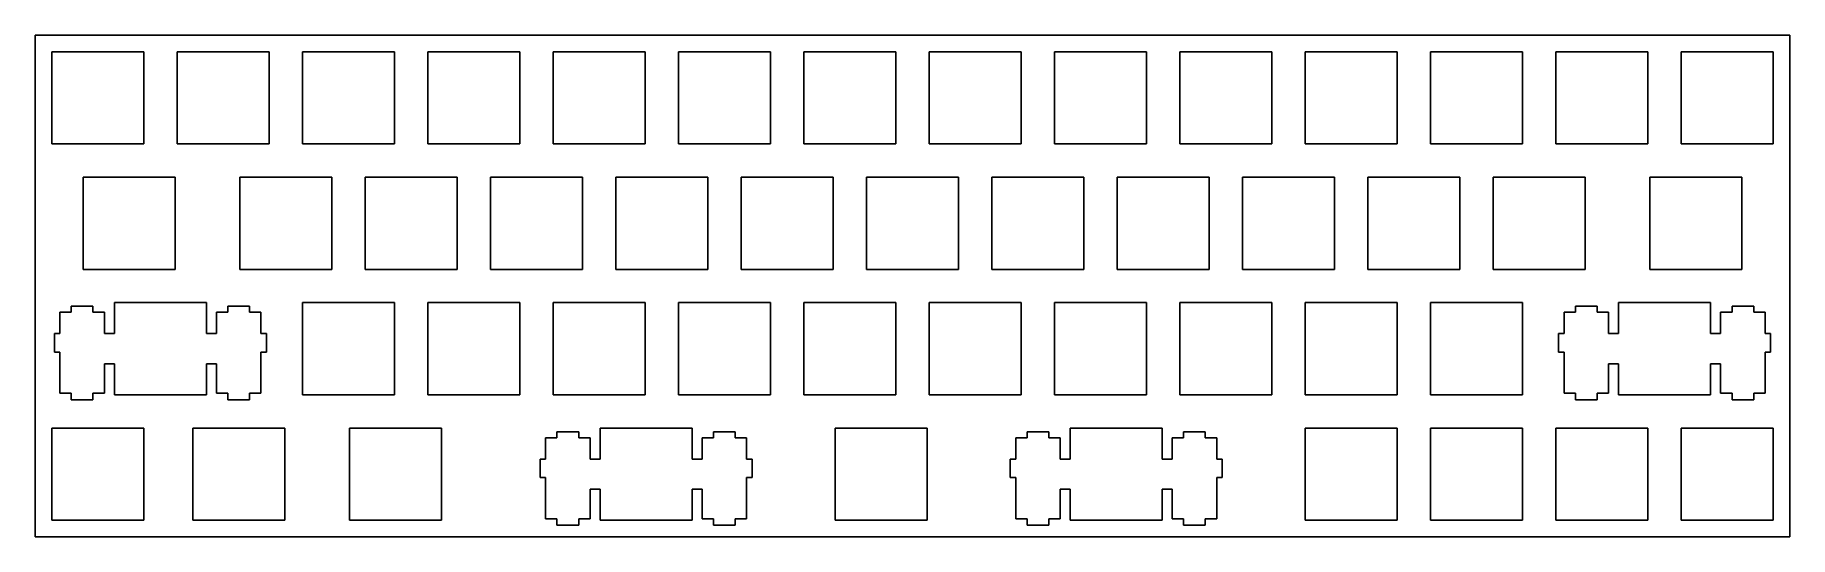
# Model space of a CAD drawing. Extents: x 0 to 267, y 0 to 76.
import ezdxf

# ---------------------------------------------------------------- set-up
doc = ezdxf.new("R2010")
doc.units = 0
doc.layers.get('0').update_dxf_attribs({"linetype": 'CONTINUOUS'})

msp = doc.modelspace()

# ---------------------------------------------------------------- linework, layer by layer
at = {"color": 0}
for p, q in [((0.09508, 76.4575), (266.795, 76.4575)), ((0.09508, 0.25769), (0.09508, 76.4575)), ((266.795, 76.4575), (266.795, 0.25769)), ((2.61965, 73.9331), (16.6192, 73.9331)), ((2.61965, 59.9338), (2.61965, 73.9331)), ((16.6192, 73.9331), (16.6192, 59.9338)), ((21.6697, 73.9331), (35.669, 73.9331)), ((21.6697, 59.9338), (21.6697, 73.9331)), ((35.669, 73.9331), (35.669, 59.9338)), ((40.7197, 73.9331), (54.719, 73.9331)), ((40.7197, 59.9338), (40.7197, 73.9331)), ((54.719, 73.9331), (54.719, 59.9338)), ((59.7697, 73.9331), (73.769, 73.9331)), ((59.7697, 59.9338), (59.7697, 73.9331)), ((73.769, 73.9331), (73.769, 59.9338)), ((78.8197, 73.9331), (92.819, 73.9331)), ((78.8197, 59.9338), (78.8197, 73.9331)), ((92.819, 73.9331), (92.819, 59.9338)), ((97.8683, 73.9331), (111.869, 73.9331)), ((97.8683, 59.9338), (97.8683, 73.9331)), ((111.869, 73.9331), (111.869, 59.9338)), ((116.918, 73.9331), (130.919, 73.9331)), ((116.918, 59.9338), (116.918, 73.9331)), ((130.919, 73.9331), (130.919, 59.9338)), ((135.97, 73.9331), (149.969, 73.9331)), ((135.97, 59.9338), (135.97, 73.9331)), ((149.969, 73.9331), (149.969, 59.9338)), ((155.02, 73.9331), (169.019, 73.9331)), ((155.02, 59.9338), (155.02, 73.9331)), ((169.019, 73.9331), (169.019, 59.9338)), ((174.07, 73.9331), (188.069, 73.9331)), ((174.07, 59.9338), (174.07, 73.9331)), ((188.069, 73.9331), (188.069, 59.9338)), ((193.12, 73.9331), (207.119, 73.9331)), ((193.12, 59.9338), (193.12, 73.9331)), ((207.119, 73.9331), (207.119, 59.9338)), ((212.17, 73.9331), (226.169, 73.9331)), ((212.17, 59.9338), (212.17, 73.9331)), ((226.169, 73.9331), (226.169, 59.9338)), ((231.22, 73.9331), (245.219, 73.9331)), ((231.22, 59.9338), (231.22, 73.9331)), ((245.219, 73.9331), (245.219, 59.9338)), ((250.27, 73.9331), (264.269, 73.9331)), ((250.27, 59.9338), (250.27, 73.9331)), ((264.269, 73.9331), (264.269, 59.9338)), ((16.6192, 59.9338), (2.61965, 59.9338)), ((35.669, 59.9338), (21.6697, 59.9338)), ((54.719, 59.9338), (40.7197, 59.9338)), ((73.769, 59.9338), (59.7697, 59.9338)), ((92.819, 59.9338), (78.8197, 59.9338)), ((111.869, 59.9338), (97.8683, 59.9338)), ((130.919, 59.9338), (116.918, 59.9338)), ((149.969, 59.9338), (135.97, 59.9338)), ((169.019, 59.9338), (155.02, 59.9338)), ((188.069, 59.9338), (174.07, 59.9338)), ((207.119, 59.9338), (193.12, 59.9338)), ((226.169, 59.9338), (212.17, 59.9338)), ((245.219, 59.9338), (231.22, 59.9338)), ((264.269, 59.9338), (250.27, 59.9338)), ((7.38216, 54.8831), (21.3817, 54.8831)), ((7.38216, 40.8838), (7.38216, 54.8831)), ((21.3817, 54.8831), (21.3817, 40.8838)), ((31.1947, 54.8831), (45.194, 54.8831)), ((31.1947, 40.8838), (31.1947, 54.8831)), ((45.194, 54.8831), (45.194, 40.8838)), ((50.2447, 54.8831), (64.244, 54.8831)), ((50.2447, 40.8838), (50.2447, 54.8831)), ((64.244, 54.8831), (64.244, 40.8838)), ((69.2947, 54.8831), (83.294, 54.8831)), ((69.2947, 40.8838), (69.2947, 54.8831)), ((83.294, 54.8831), (83.294, 40.8838)), ((88.3447, 54.8831), (102.344, 54.8831)), ((88.3447, 40.8838), (88.3447, 54.8831)), ((102.344, 54.8831), (102.344, 40.8838)), ((107.395, 54.8831), (121.394, 54.8831)), ((107.395, 40.8838), (107.395, 54.8831)), ((121.394, 54.8831), (121.394, 40.8838)), ((126.445, 54.8831), (140.444, 54.8831)), ((126.445, 40.8838), (126.445, 54.8831)), ((140.444, 54.8831), (140.444, 40.8838)), ((145.495, 54.8831), (159.494, 54.8831)), ((145.495, 40.8838), (145.495, 54.8831)), ((159.494, 54.8831), (159.494, 40.8838)), ((164.545, 54.8831), (178.544, 54.8831)), ((164.545, 40.8838), (164.545, 54.8831)), ((178.544, 54.8831), (178.544, 40.8838)), ((183.595, 54.8831), (197.594, 54.8831)), ((183.595, 40.8838), (183.595, 54.8831)), ((197.594, 54.8831), (197.594, 40.8838)), ((202.645, 54.8831), (216.644, 54.8831)), ((202.645, 40.8838), (202.645, 54.8831)), ((216.644, 54.8831), (216.644, 40.8838)), ((221.695, 54.8831), (235.694, 54.8831)), ((221.695, 40.8838), (221.695, 54.8831)), ((235.694, 54.8831), (235.694, 40.8838)), ((245.507, 54.8831), (259.507, 54.8831)), ((245.507, 40.8838), (245.507, 54.8831)), ((259.507, 54.8831), (259.507, 40.8838)), ((21.3817, 40.8838), (7.38216, 40.8838)), ((45.194, 40.8838), (31.1947, 40.8838)), ((64.244, 40.8838), (50.2447, 40.8838)), ((83.294, 40.8838), (69.2947, 40.8838)), ((102.344, 40.8838), (88.3447, 40.8838)), ((121.394, 40.8838), (107.395, 40.8838)), ((140.444, 40.8838), (126.445, 40.8838)), ((159.494, 40.8838), (145.495, 40.8838)), ((178.544, 40.8838), (164.545, 40.8838)), ((197.594, 40.8838), (183.595, 40.8838)), ((216.644, 40.8838), (202.645, 40.8838)), ((235.694, 40.8838), (221.695, 40.8838)), ((259.507, 40.8838), (245.507, 40.8838)), ((8.89385, 35.2834), (5.59484, 35.2834)), ((5.59484, 35.2834), (5.59484, 34.3628)), ((8.89385, 34.3628), (8.89385, 35.2834)), ((12.1447, 35.833), (12.1447, 31.1326)), ((26.1441, 35.833), (12.1447, 35.833)), ((26.1441, 31.1326), (26.1441, 35.833)), ((32.694, 35.2834), (29.3949, 35.2834)), ((29.3949, 35.2834), (29.3949, 34.3628)), ((32.694, 34.3628), (32.694, 35.2834)), ((40.7197, 35.833), (54.719, 35.833)), ((40.7197, 21.8336), (40.7197, 35.833)), ((54.719, 35.833), (54.719, 21.8336)), ((59.7697, 35.833), (73.769, 35.833)), ((59.7697, 21.8336), (59.7697, 35.833)), ((73.769, 35.833), (73.769, 21.8336)), ((78.8197, 35.833), (92.819, 35.833)), ((78.8197, 21.8336), (78.8197, 35.833)), ((92.819, 35.833), (92.819, 21.8336)), ((97.8683, 35.833), (111.869, 35.833)), ((97.8683, 21.8336), (97.8683, 35.833)), ((111.869, 35.833), (111.869, 21.8336)), ((116.918, 35.833), (130.919, 35.833)), ((116.918, 21.8336), (116.918, 35.833)), ((130.919, 35.833), (130.919, 21.8336)), ((135.97, 35.833), (149.969, 35.833)), ((135.97, 21.8336), (135.97, 35.833)), ((149.969, 35.833), (149.969, 21.8336)), ((155.02, 35.833), (169.019, 35.833)), ((155.02, 21.8336), (155.02, 35.833)), ((169.019, 35.833), (169.019, 21.8336)), ((174.07, 35.833), (188.069, 35.833)), ((174.07, 21.8336), (174.07, 35.833)), ((188.069, 35.833), (188.069, 21.8336)), ((193.12, 35.833), (207.119, 35.833)), ((193.12, 21.8336), (193.12, 35.833)), ((207.119, 35.833), (207.119, 21.8336)), ((212.17, 35.833), (226.169, 35.833)), ((212.17, 21.8336), (212.17, 35.833)), ((226.169, 35.833), (226.169, 21.8336)), ((237.494, 35.2834), (234.195, 35.2834)), ((234.195, 35.2834), (234.195, 34.3628)), ((237.494, 34.3628), (237.494, 35.2834)), ((240.745, 35.833), (240.745, 31.1326)), ((254.744, 35.833), (240.745, 35.833)), ((254.744, 31.1326), (254.744, 35.833)), ((261.294, 35.2834), (257.995, 35.2834)), ((257.995, 35.2834), (257.995, 34.3628)), ((261.294, 34.3628), (261.294, 35.2834)), ((5.59484, 34.3628), (3.86955, 34.3628)), ((3.86955, 34.3628), (3.86955, 31.1326)), ((10.6192, 34.3628), (8.89385, 34.3628)), ((10.6192, 31.1326), (10.6192, 34.3628)), ((29.3949, 34.3628), (27.6696, 34.3628)), ((27.6696, 34.3628), (27.6696, 31.1326)), ((34.4193, 34.3628), (32.694, 34.3628)), ((34.4193, 31.1326), (34.4193, 34.3628)), ((234.195, 34.3628), (232.47, 34.3628)), ((232.47, 34.3628), (232.47, 31.1326)), ((239.219, 34.3628), (237.494, 34.3628)), ((239.219, 31.1326), (239.219, 34.3628)), ((257.995, 34.3628), (256.27, 34.3628)), ((256.27, 34.3628), (256.27, 31.1326)), ((263.019, 34.3628), (261.294, 34.3628)), ((263.019, 31.1326), (263.019, 34.3628)), ((3.86955, 31.1326), (3.04409, 31.1326)), ((3.04409, 31.1326), (3.04409, 28.3338)), ((12.1447, 31.1326), (10.6192, 31.1326)), ((27.6696, 31.1326), (26.1441, 31.1326)), ((35.2447, 31.1326), (34.4193, 31.1326)), ((35.2447, 28.3338), (35.2447, 31.1326)), ((232.47, 31.1326), (231.644, 31.1326)), ((231.644, 31.1326), (231.644, 28.3338)), ((240.745, 31.1326), (239.219, 31.1326)), ((256.27, 31.1326), (254.744, 31.1326)), ((263.845, 31.1326), (263.019, 31.1326)), ((263.845, 28.3338), (263.845, 31.1326)), ((3.04409, 28.3338), (3.86955, 28.3338)), ((3.86955, 28.3338), (3.86955, 22.0638)), ((34.4193, 22.0638), (34.4193, 28.3338)), ((34.4193, 28.3338), (35.2447, 28.3338)), ((231.644, 28.3338), (232.47, 28.3338)), ((232.47, 28.3338), (232.47, 22.0638)), ((263.019, 22.0638), (263.019, 28.3338)), ((263.019, 28.3338), (263.845, 28.3338)), ((10.6192, 22.0638), (10.6192, 26.5327)), ((10.6192, 26.5327), (12.1447, 26.5327)), ((12.1447, 26.5327), (12.1447, 21.8336)), ((26.1441, 21.8336), (26.1441, 26.5327)), ((26.1441, 26.5327), (27.6696, 26.5327)), ((27.6696, 26.5327), (27.6696, 22.0638)), ((239.219, 22.0638), (239.219, 26.5327)), ((239.219, 26.5327), (240.745, 26.5327)), ((240.745, 26.5327), (240.745, 21.8336)), ((254.744, 21.8336), (254.744, 26.5327)), ((254.744, 26.5327), (256.27, 26.5327)), ((256.27, 26.5327), (256.27, 22.0638)), ((3.86955, 22.0638), (5.59484, 22.0638)), ((5.59484, 22.0638), (5.59484, 21.0826)), ((8.89385, 21.0826), (8.89385, 22.0638)), ((8.89385, 22.0638), (10.6192, 22.0638)), ((12.1447, 21.8336), (26.1441, 21.8336)), ((27.6696, 22.0638), (29.3949, 22.0638)), ((29.3949, 22.0638), (29.3949, 21.0826)), ((32.694, 21.0826), (32.694, 22.0638)), ((32.694, 22.0638), (34.4193, 22.0638)), ((54.719, 21.8336), (40.7197, 21.8336)), ((73.769, 21.8336), (59.7697, 21.8336)), ((92.819, 21.8336), (78.8197, 21.8336)), ((111.869, 21.8336), (97.8683, 21.8336)), ((130.919, 21.8336), (116.918, 21.8336)), ((149.969, 21.8336), (135.97, 21.8336)), ((169.019, 21.8336), (155.02, 21.8336)), ((188.069, 21.8336), (174.07, 21.8336)), ((207.119, 21.8336), (193.12, 21.8336)), ((226.169, 21.8336), (212.17, 21.8336)), ((232.47, 22.0638), (234.195, 22.0638)), ((234.195, 22.0638), (234.195, 21.0826)), ((237.494, 21.0826), (237.494, 22.0638)), ((237.494, 22.0638), (239.219, 22.0638)), ((240.745, 21.8336), (254.744, 21.8336)), ((256.27, 22.0638), (257.995, 22.0638)), ((257.995, 22.0638), (257.995, 21.0826)), ((261.294, 21.0826), (261.294, 22.0638)), ((261.294, 22.0638), (263.019, 22.0638)), ((5.59484, 21.0826), (8.89385, 21.0826)), ((29.3949, 21.0826), (32.694, 21.0826)), ((234.195, 21.0826), (237.494, 21.0826)), ((257.995, 21.0826), (261.294, 21.0826)), ((2.61965, 16.7831), (16.6192, 16.7831)), ((2.61965, 2.78364), (2.61965, 16.7831)), ((16.6192, 16.7831), (16.6192, 2.78364)), ((24.0509, 16.7831), (38.0503, 16.7831)), ((24.0509, 2.78364), (24.0509, 16.7831)), ((38.0503, 16.7831), (38.0503, 2.78364)), ((47.8621, 16.7831), (61.8628, 16.7831)), ((47.8621, 2.78364), (47.8621, 16.7831)), ((61.8628, 16.7831), (61.8628, 2.78364)), ((82.7126, 16.2347), (79.412, 16.2347)), ((79.412, 16.2347), (79.412, 15.3128)), ((82.7126, 15.3128), (82.7126, 16.2347)), ((85.9621, 16.7831), (85.9621, 12.0826)), ((99.9628, 16.7831), (85.9621, 16.7831)), ((99.9628, 12.0826), (99.9628, 16.7831)), ((106.513, 16.2347), (103.212, 16.2347)), ((103.212, 16.2347), (103.212, 15.3128)), ((106.513, 15.3128), (106.513, 16.2347)), ((121.682, 16.7831), (135.682, 16.7831)), ((121.682, 2.78364), (121.682, 16.7831)), ((135.682, 16.7831), (135.682, 2.78364)), ((154.15, 16.2347), (150.851, 16.2347)), ((150.851, 16.2347), (150.851, 15.3128)), ((154.15, 15.3128), (154.15, 16.2347)), ((157.401, 16.7831), (157.401, 12.0826)), ((171.4, 16.7831), (157.401, 16.7831)), ((171.4, 12.0826), (171.4, 16.7831)), ((177.95, 16.2347), (174.651, 16.2347)), ((174.651, 16.2347), (174.651, 15.3128)), ((177.95, 15.3128), (177.95, 16.2347)), ((193.12, 16.7831), (207.119, 16.7831)), ((193.12, 2.78364), (193.12, 16.7831)), ((207.119, 16.7831), (207.119, 2.78364)), ((212.17, 16.7831), (226.169, 16.7831)), ((212.17, 2.78364), (212.17, 16.7831)), ((226.169, 16.7831), (226.169, 2.78364)), ((231.22, 16.7831), (245.219, 16.7831)), ((231.22, 2.78364), (231.22, 16.7831)), ((245.219, 16.7831), (245.219, 2.78364)), ((250.27, 16.7831), (264.269, 16.7831)), ((250.27, 2.78364), (250.27, 16.7831)), ((264.269, 16.7831), (264.269, 2.78364)), ((79.412, 15.3128), (77.687, 15.3128)), ((77.687, 15.3128), (77.687, 12.0826)), ((84.4381, 15.3128), (82.7126, 15.3128)), ((84.4381, 12.0826), (84.4381, 15.3128)), ((103.212, 15.3128), (101.487, 15.3128)), ((101.487, 15.3128), (101.487, 12.0826)), ((108.238, 15.3128), (106.513, 15.3128)), ((108.238, 12.0826), (108.238, 15.3128)), ((150.851, 15.3128), (149.126, 15.3128)), ((149.126, 15.3128), (149.126, 12.0826)), ((155.876, 15.3128), (154.15, 15.3128)), ((155.876, 12.0826), (155.876, 15.3128)), ((174.651, 15.3128), (172.926, 15.3128)), ((172.926, 15.3128), (172.926, 12.0826)), ((179.675, 15.3128), (177.95, 15.3128)), ((179.675, 12.0826), (179.675, 15.3128)), ((77.687, 12.0826), (76.8629, 12.0826)), ((76.8629, 12.0826), (76.8629, 9.28384)), ((85.9621, 12.0826), (84.4381, 12.0826)), ((101.487, 12.0826), (99.9628, 12.0826)), ((109.062, 12.0826), (108.238, 12.0826)), ((109.062, 9.28384), (109.062, 12.0826)), ((149.126, 12.0826), (148.3, 12.0826)), ((148.3, 12.0826), (148.3, 9.28384)), ((157.401, 12.0826), (155.876, 12.0826)), ((172.926, 12.0826), (171.4, 12.0826)), ((180.501, 12.0826), (179.675, 12.0826)), ((180.501, 9.28384), (180.501, 12.0826)), ((76.8629, 9.28384), (77.687, 9.28384)), ((77.687, 9.28384), (77.687, 3.01377)), ((108.238, 3.01377), (108.238, 9.28384)), ((108.238, 9.28384), (109.062, 9.28384)), ((148.3, 9.28384), (149.126, 9.28384)), ((149.126, 9.28384), (149.126, 3.01377)), ((179.675, 3.01377), (179.675, 9.28384)), ((179.675, 9.28384), (180.501, 9.28384)), ((84.4381, 3.01377), (84.4381, 7.48273)), ((84.4381, 7.48273), (85.9621, 7.48273)), ((85.9621, 7.48273), (85.9621, 2.78364)), ((99.9628, 2.78364), (99.9628, 7.48273)), ((99.9628, 7.48273), (101.487, 7.48273)), ((101.487, 7.48273), (101.487, 3.01377)), ((155.876, 3.01377), (155.876, 7.48273)), ((155.876, 7.48273), (157.401, 7.48273)), ((157.401, 7.48273), (157.401, 2.78364)), ((171.4, 2.78364), (171.4, 7.48273)), ((171.4, 7.48273), (172.926, 7.48273)), ((172.926, 7.48273), (172.926, 3.01377)), ((16.6192, 2.78364), (2.61965, 2.78364)), ((38.0503, 2.78364), (24.0509, 2.78364)), ((61.8628, 2.78364), (47.8621, 2.78364)), ((77.687, 3.01377), (79.412, 3.01377)), ((79.412, 3.01377), (79.412, 2.03261)), ((82.7126, 2.03261), (82.7126, 3.01377)), ((82.7126, 3.01377), (84.4381, 3.01377)), ((85.9621, 2.78364), (99.9628, 2.78364)), ((101.487, 3.01377), (103.212, 3.01377)), ((103.212, 3.01377), (103.212, 2.03261)), ((106.513, 2.03261), (106.513, 3.01377)), ((106.513, 3.01377), (108.238, 3.01377)), ((135.682, 2.78364), (121.682, 2.78364)), ((149.126, 3.01377), (150.851, 3.01377)), ((150.851, 3.01377), (150.851, 2.03261)), ((154.15, 2.03261), (154.15, 3.01377)), ((154.15, 3.01377), (155.876, 3.01377)), ((157.401, 2.78364), (171.4, 2.78364)), ((172.926, 3.01377), (174.651, 3.01377)), ((174.651, 3.01377), (174.651, 2.03261)), ((177.95, 2.03261), (177.95, 3.01377)), ((177.95, 3.01377), (179.675, 3.01377)), ((207.119, 2.78364), (193.12, 2.78364)), ((226.169, 2.78364), (212.17, 2.78364)), ((245.219, 2.78364), (231.22, 2.78364)), ((264.269, 2.78364), (250.27, 2.78364)), ((266.795, 0.25769), (0.09508, 0.25769)), ((79.412, 2.03261), (82.7126, 2.03261)), ((103.212, 2.03261), (106.513, 2.03261)), ((150.851, 2.03261), (154.15, 2.03261)), ((174.651, 2.03261), (177.95, 2.03261))]:
    msp.add_line(p, q, dxfattribs=at)

doc.saveas('drawing.dxf')
